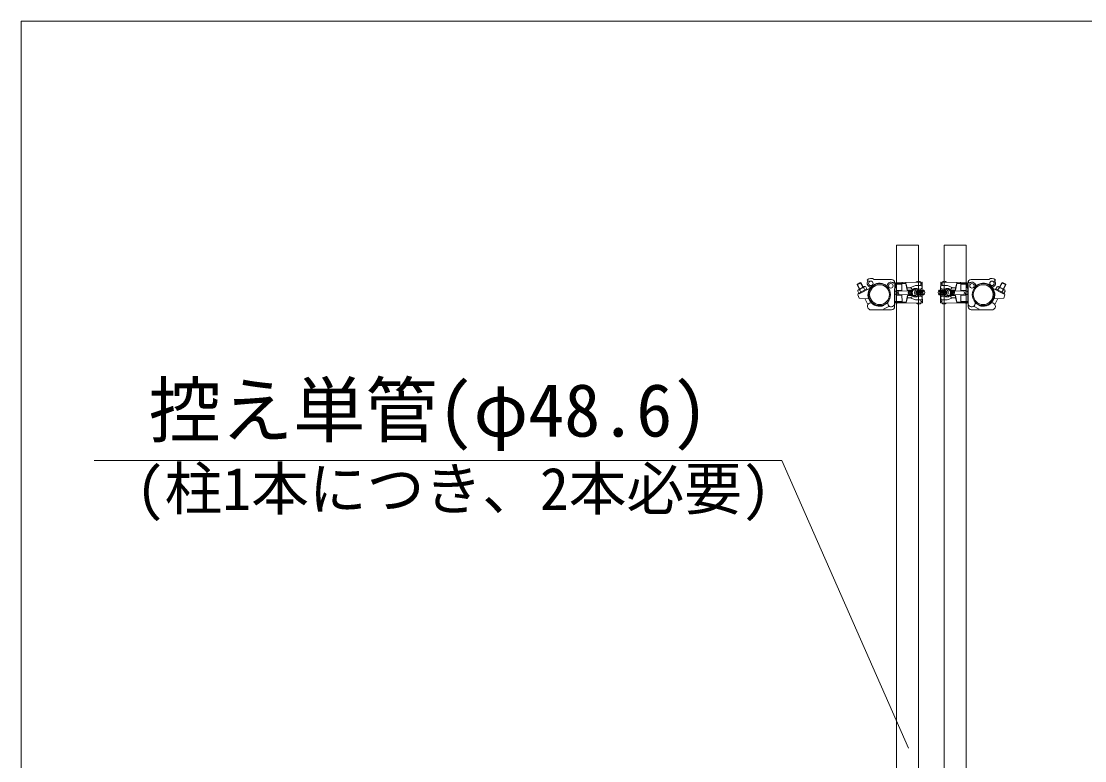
# Model space of a CAD drawing. Units: millimetres, scale not verified. Extents: x -9305 to 9305, y -6415 to 6415.
# Drawn here: x -9305 to -6947, y 4777 to 6415 of the extents above; entities that cross this region are included whole.
import ezdxf
from ezdxf.enums import TextEntityAlignment as Align

# ---------------------------------------------------------------- set-up
doc = ezdxf.new("R2010")
doc.units = ezdxf.units.MM
doc.header["$LTSCALE"] = 40
for name, color, linetype, lineweight in [('0-0_0', 7, 'Continuous', 9), ('0-6_CLG-63', 7, 'Continuous', 9), ('0-A_TEXT', 7, 'Continuous', 9), ('0-D_図面枠', 7, 'Continuous', 9)]:
    doc.layers.add(name, color=color, linetype=linetype, lineweight=lineweight)
doc.styles.add('ＭＳ ゴシック', font='')
doc.styles.get('ＭＳ ゴシック').set_extended_font_data('MS Gothic')

msp = doc.modelspace()

# ---------------------------------------------------------------- linework, layer by layer
at = {"layer": '0-0_0'}
msp.add_line((-9304.61, 6414.98), (-9304.61, -6414.98), dxfattribs=at)
at = {"layer": '0-6_CLG-63'}
for p, q in [((-7443.27, 5835.73), (-7452.09, 5831.02)), ((-7451.91, 5832.81), (-7452.09, 5831.02)), ((-7452.09, 5831.02), (-7446.93, 5821.38)), ((-7444.86, 5836.58), (-7451.91, 5832.81)), ((-7451.91, 5832.81), (-7446.05, 5821.85)), ((-7435.91, 5827.28), (-7449.14, 5820.2)), ((-7423.04, 5823.96), (-7447.1, 5811.09)), ((-7444.86, 5836.58), (-7439, 5825.62)), ((-7444.86, 5836.58), (-7443.27, 5835.73)), ((-7443.27, 5835.73), (-7438.12, 5826.1)), ((-7437.17, 5824.32), (-7434.82, 5819.92)), ((-7432.76, 5826.69), (-7429.46, 5820.52)), ((-7429.4, 5842.15), (-7427.27, 5840.04)), ((-7414.4, 5842.71), (-7375.32, 5842.8)), ((-7369.38, 5836.75), (-7371.5, 5834.62)), ((-7368.47, 5831.17), (-7368.03, 5795.17)), ((-7368.38, 5832.17), (-7352.78, 5832.36)), ((-7368.3, 5835.82), (-7368.2, 5790.52)), ((-7363.96, 5833.73), (-7343.8, 5833.97)), ((-7363.53, 5836.23), (-7307.83, 5836.91)), ((-7354.86, 5834.32), (-7353.03, 5832.61)), ((-7352.78, 5832.36), (-7352.61, 5818.36)), ((-7351.83, 5836.37), (-7351.8, 5833.87)), ((-7343.83, 5836.47), (-7343.8, 5833.97)), ((-7343.8, 5833.97), (-7340.68, 5824.51)), ((-7343.8, 5833.97), (-7340.62, 5819.51)), ((-7340.68, 5824.51), (-7334.69, 5824.58)), ((-7340.68, 5824.51), (-7340.62, 5819.51)), ((-7334.69, 5824.58), (-7322.75, 5829.72)), ((-7325.66, 5822.69), (-7319.66, 5822.76)), ((-7322.75, 5829.72), (-7311.75, 5829.86)), ((-7310.84, 5836.88), (-7310.75, 5829.87)), ((-7310.8, 5833.87), (-7307.8, 5833.91)), ((-7310.79, 5832.87), (-7307.78, 5832.91)), ((-7307.83, 5836.91), (-7307.62, 5818.91)), ((-7266.66, 5836.91), (-7266.88, 5818.91)), ((-7263.7, 5832.87), (-7266.71, 5832.91)), ((-7263.69, 5833.87), (-7266.7, 5833.91)), ((-7210.96, 5836.23), (-7266.66, 5836.91)), ((-7263.66, 5836.88), (-7263.74, 5829.87)), ((-7251.75, 5829.72), (-7262.75, 5829.86)), ((-7248.83, 5822.69), (-7254.83, 5822.76)), ((-7239.81, 5824.58), (-7251.75, 5829.72)), ((-7233.81, 5824.51), (-7239.81, 5824.58)), ((-7230.7, 5833.97), (-7233.87, 5819.51)), ((-7233.81, 5824.51), (-7233.87, 5819.51)), ((-7230.7, 5833.97), (-7233.81, 5824.51)), ((-7230.66, 5836.47), (-7230.7, 5833.97)), ((-7210.53, 5833.73), (-7230.7, 5833.97)), ((-7222.66, 5836.37), (-7222.7, 5833.87)), ((-7221.71, 5832.36), (-7221.88, 5818.36)), ((-7206.12, 5832.17), (-7221.71, 5832.36)), ((-7219.64, 5834.32), (-7221.47, 5832.61)), ((-7206.03, 5831.17), (-7206.46, 5795.17)), ((-7206.19, 5835.82), (-7206.3, 5790.52)), ((-7205.12, 5836.75), (-7203, 5834.62)), ((-7160.09, 5842.71), (-7199.17, 5842.8)), ((-7151.46, 5823.96), (-7127.4, 5811.09)), ((-7145.1, 5842.15), (-7147.22, 5840.04)), ((-7141.73, 5826.69), (-7145.03, 5820.52)), ((-7137.33, 5824.32), (-7139.68, 5819.92)), ((-7138.58, 5827.28), (-7125.36, 5820.2)), ((-7131.23, 5835.73), (-7136.38, 5826.1)), ((-7129.64, 5836.58), (-7135.5, 5825.62)), ((-7129.64, 5836.58), (-7131.23, 5835.73)), ((-7131.23, 5835.73), (-7122.41, 5831.02)), ((-7129.64, 5836.58), (-7122.58, 5832.81)), ((-7122.58, 5832.81), (-7128.44, 5821.85)), ((-7122.41, 5831.02), (-7127.56, 5821.38)), ((-7122.58, 5832.81), (-7122.41, 5831.02)), ((-7450.4, 5817.26), (-7447.1, 5811.09)), ((-7450.09, 5808.78), (-7447.52, 5801.78)), ((-7430.4, 5822.28), (-7447.97, 5812.89)), ((-7447.52, 5801.78), (-7426.25, 5799.83)), ((-7445.99, 5819.62), (-7443.63, 5815.21)), ((-7434.69, 5800.61), (-7427.82, 5787.77)), ((-7424.66, 5800.43), (-7426.25, 5799.83)), ((-7425.38, 5800.16), (-7420.77, 5791.54)), ((-7368.82, 5821.75), (-7368.73, 5782.67)), ((-7364.31, 5818.12), (-7364.19, 5808.32)), ((-7363.31, 5818.23), (-7352.61, 5818.36)), ((-7363.31, 5818.23), (-7363.19, 5808.23)), ((-7363.19, 5808.23), (-7352.49, 5808.36)), ((-7359.1, 5817.28), (-7337.4, 5817.55)), ((-7359, 5809.28), (-7337.3, 5809.55)), ((-7355.11, 5818.33), (-7355.1, 5817.33)), ((-7355, 5809.33), (-7354.99, 5808.33)), ((-7352.49, 5808.36), (-7352.32, 5794.36)), ((-7343.3, 5792.97), (-7340.48, 5807.51)), ((-7343.3, 5792.97), (-7340.42, 5802.51)), ((-7340.62, 5819.51), (-7328.76, 5819.65)), ((-7340.48, 5807.51), (-7328.62, 5807.65)), ((-7340.48, 5807.51), (-7340.42, 5802.51)), ((-7340.42, 5802.51), (-7334.42, 5802.58)), ((-7337.4, 5817.55), (-7329.82, 5817.64)), ((-7337.3, 5809.55), (-7329.72, 5809.64)), ((-7336.61, 5818.56), (-7329.36, 5818.64)), ((-7336.49, 5808.56), (-7329.24, 5808.64)), ((-7334.42, 5802.58), (-7322.36, 5797.73)), ((-7327.76, 5819.66), (-7322.76, 5819.72)), ((-7327.62, 5807.66), (-7322.62, 5807.72)), ((-7325.44, 5804.69), (-7319.44, 5804.76)), ((-7319.95, 5817.76), (-7305.66, 5817.93)), ((-7319.85, 5809.76), (-7305.56, 5809.93)), ((-7318.62, 5818.78), (-7304.62, 5818.94)), ((-7318.49, 5808.78), (-7304.5, 5808.94)), ((-7318.3, 5821.78), (-7311.65, 5821.86)), ((-7318.1, 5805.78), (-7311.46, 5805.86)), ((-7310.66, 5821.87), (-7310.62, 5818.87)), ((-7310.5, 5808.87), (-7310.46, 5805.74)), ((-7307.5, 5808.91), (-7307.28, 5790.91)), ((-7256, 5808.78), (-7270, 5808.94)), ((-7255.88, 5818.78), (-7269.88, 5818.94)), ((-7254.64, 5809.76), (-7268.94, 5809.93)), ((-7254.54, 5817.76), (-7268.84, 5817.93)), ((-7267, 5808.91), (-7267.22, 5790.91)), ((-7264, 5808.87), (-7264.03, 5805.74)), ((-7263.84, 5821.87), (-7263.88, 5818.87)), ((-7256.39, 5805.78), (-7263.04, 5805.86)), ((-7256.2, 5821.78), (-7262.84, 5821.86)), ((-7249.05, 5804.69), (-7255.05, 5804.76)), ((-7240.08, 5802.58), (-7252.14, 5797.73)), ((-7246.88, 5807.66), (-7251.88, 5807.72)), ((-7246.73, 5819.66), (-7251.73, 5819.72)), ((-7234.02, 5807.51), (-7245.88, 5807.65)), ((-7233.87, 5819.51), (-7245.73, 5819.65)), ((-7238, 5808.56), (-7245.26, 5808.64)), ((-7237.88, 5818.56), (-7245.14, 5818.64)), ((-7237.2, 5809.55), (-7244.77, 5809.64)), ((-7237.1, 5817.55), (-7244.68, 5817.64)), ((-7234.08, 5802.51), (-7240.08, 5802.58)), ((-7215.49, 5809.28), (-7237.2, 5809.55)), ((-7215.4, 5817.28), (-7237.1, 5817.55)), ((-7234.02, 5807.51), (-7234.08, 5802.51)), ((-7231.19, 5792.97), (-7234.08, 5802.51)), ((-7231.19, 5792.97), (-7234.02, 5807.51)), ((-7222, 5808.36), (-7222.17, 5794.36)), ((-7211.3, 5808.23), (-7222, 5808.36)), ((-7211.18, 5818.23), (-7221.88, 5818.36)), ((-7219.49, 5809.33), (-7219.5, 5808.33)), ((-7219.38, 5818.33), (-7219.4, 5817.33)), ((-7211.18, 5818.23), (-7211.3, 5808.23)), ((-7210.18, 5818.12), (-7210.3, 5808.32)), ((-7205.68, 5821.75), (-7205.77, 5782.67)), ((-7149.12, 5800.16), (-7153.72, 5791.54)), ((-7149.84, 5800.43), (-7148.25, 5799.83)), ((-7126.97, 5801.78), (-7148.25, 5799.83)), ((-7139.8, 5800.61), (-7146.67, 5787.77)), ((-7144.09, 5822.28), (-7126.52, 5812.89)), ((-7128.5, 5819.62), (-7130.86, 5815.21)), ((-7124.1, 5817.26), (-7127.4, 5811.09)), ((-7124.4, 5808.78), (-7126.97, 5801.78)), ((-7375.71, 5775.66), (-7421.01, 5775.54)), ((-7393.26, 5776.84), (-7380.42, 5783.71)), ((-7392.81, 5786.16), (-7384.19, 5790.76)), ((-7367.66, 5794.18), (-7352.32, 5794.36)), ((-7363.92, 5792.72), (-7343.3, 5792.97)), ((-7362.97, 5790.24), (-7307.28, 5790.91)), ((-7351.3, 5792.88), (-7351.27, 5790.38)), ((-7343.3, 5792.97), (-7343.27, 5790.47)), ((-7322.36, 5797.73), (-7311.36, 5797.86)), ((-7310.36, 5798), (-7310.28, 5790.87)), ((-7310.32, 5794.87), (-7307.32, 5794.91)), ((-7310.31, 5793.87), (-7307.31, 5793.91)), ((-7211.52, 5790.24), (-7267.22, 5790.91)), ((-7264.18, 5793.87), (-7267.18, 5793.91)), ((-7264.17, 5794.87), (-7267.17, 5794.91)), ((-7264.13, 5798), (-7264.22, 5790.87)), ((-7252.14, 5797.73), (-7263.14, 5797.86)), ((-7231.19, 5792.97), (-7231.22, 5790.47)), ((-7210.57, 5792.72), (-7231.19, 5792.97)), ((-7223.19, 5792.88), (-7223.22, 5790.38)), ((-7206.83, 5794.18), (-7222.17, 5794.36)), ((-7198.78, 5775.66), (-7153.48, 5775.54)), ((-7181.24, 5776.84), (-7194.08, 5783.71)), ((-7181.68, 5786.16), (-7190.3, 5790.76))]:
    msp.add_line(p, q, dxfattribs=at)
for points in [[(-7315.69, 3719.06), (-7315.69, 5919.06), (-7364.29, 5919.06), (-7364.29, 3719.06)], [(-7258.8, 3719.06), (-7258.8, 5919.06), (-7210.2, 5919.06), (-7210.2, 3719.06)]]:
    msp.add_lwpolyline(points, close=True, dxfattribs=at)
for centre, radius in [((-7421.6, 5834.4), 5), ((-7402.09, 5809.44), 24.3), ((-7402.09, 5809.44), 24.3), ((-7402.09, 5809.44), 22), ((-7402.09, 5809.44), 22), ((-7377.14, 5828.95), 5), ((-7197.36, 5828.95), 5), ((-7172.4, 5809.44), 24.3), ((-7172.4, 5809.44), 24.3), ((-7172.4, 5809.44), 22), ((-7172.4, 5809.44), 22), ((-7152.89, 5834.4), 5)]:
    msp.add_circle(centre, radius, dxfattribs=at)
for centre, radius, start, end in [((-7439.12, 5817.36), 7.23, 74.343, 161.792), ((-7434.7, 5825.02), 2.56, 40.817, 195.459), ((-7421.6, 5834.4), 8, 135.138, 288.212), ((-7421.6, 5834.4), 11, 49.124, 135.138), ((-7402.09, 5808.89), 25.8, 48.851, 200.554), ((-7401.54, 5809.44), 25.8, 138.851, 290.554), ((-7377.14, 5828.95), 8, 45.138, 198.212), ((-7375.3, 5835.8), 7, 0.138, 90.138), ((-7377.14, 5828.95), 11, 319.124, 45.138), ((-7363.47, 5831.23), 5, 90.694, 180.694), ((-7363.98, 5831.72), 2, 90.694, 163.295), ((-7334.62, 5819.58), 5, 0.694, 90.694), ((-7319.95, 5813.76), 10.6, 122.585, 238.803), ((-7318.95, 5813.77), 10.6, 122.585, 238.803), ((-7313.96, 5813.83), 10.6, 122.585, 238.803), ((-7315.79, 5833.06), 6.25, 37.564, 143.824), ((-7325.15, 5813.7), 10.6, 28.839, 58.803), ((-7311.7, 5825.86), 4, 270.694, 90.694), ((-7262.8, 5825.86), 4, 89.306, 269.306), ((-7258.71, 5833.06), 6.25, 36.176, 142.436), ((-7249.34, 5813.7), 10.6, 121.197, 151.161), ((-7260.54, 5813.83), 10.6, 301.197, 57.415), ((-7255.54, 5813.77), 10.6, 301.197, 57.415), ((-7254.54, 5813.76), 10.6, 301.197, 57.415), ((-7239.87, 5819.58), 5, 89.306, 179.306), ((-7211.03, 5831.23), 5, 359.306, 89.306), ((-7210.52, 5831.72), 2, 16.705, 89.306), ((-7197.36, 5828.95), 11, 134.862, 220.876), ((-7199.19, 5835.8), 7, 89.862, 179.862), ((-7197.36, 5828.95), 8, 341.788, 134.862), ((-7172.4, 5808.89), 25.8, 339.446, 131.149), ((-7172.95, 5809.44), 25.8, 249.446, 41.149), ((-7152.89, 5834.4), 11, 44.862, 130.876), ((-7152.89, 5834.4), 8, 251.788, 44.862), ((-7139.79, 5825.02), 2.56, 344.541, 139.183), ((-7135.38, 5817.36), 7.23, 18.208, 105.657), ((-7447.93, 5817.94), 2.56, 40.819, 195.457), ((-7445.09, 5808.79), 5, 126.034, 180.138), ((-7363.25, 5813.23), 5, 90.694, 270.694), ((-7354.47, 5813.34), 6.08, 139.582, 221.806), ((-7331.3, 5813.62), 7.25, 137.091, 224.297), ((-7330.8, 5813.63), 6.25, 127.564, 233.824), ((-7328.8, 5813.65), 6.25, 127.564, 233.824), ((-7334.48, 5807.58), 5, 270.694, 0.694), ((-7326.8, 5813.68), 6.25, 127.564, 233.824), ((-7324.8, 5813.7), 6.25, 145.882, 215.506), ((-7315.89, 5813.81), 5.67, 118.767, 242.621), ((-7314.8, 5813.82), 6.25, 127.564, 233.824), ((-7325.15, 5813.7), 10.6, 302.585, 332.55), ((-7312.8, 5813.84), 6.25, 127.564, 233.824), ((-7310.8, 5813.87), 6.25, 127.564, 233.824), ((-7308.8, 5813.89), 6.25, 127.564, 233.824), ((-7306.8, 5813.92), 6.25, 127.564, 233.824), ((-7311.41, 5801.86), 4, 270.694, 90.694), ((-7304.8, 5813.94), 6.25, 127.564, 233.824), ((-7302.8, 5813.96), 6.25, 127.564, 233.824), ((-7300.8, 5813.99), 6.25, 127.564, 233.824), ((-7299.8, 5814), 6.25, 133.537, 227.85), ((-7308.3, 5813.9), 6.25, 307.564, 53.824), ((-7266.19, 5813.9), 6.25, 126.176, 232.436), ((-7274.69, 5814), 6.25, 312.15, 46.463), ((-7273.69, 5813.99), 6.25, 306.176, 52.436), ((-7271.69, 5813.96), 6.25, 306.176, 52.436), ((-7263.08, 5801.86), 4, 89.306, 269.306), ((-7269.69, 5813.94), 6.25, 306.176, 52.436), ((-7267.69, 5813.92), 6.25, 306.176, 52.436), ((-7265.69, 5813.89), 6.25, 306.176, 52.436), ((-7263.69, 5813.87), 6.25, 306.176, 52.436), ((-7249.34, 5813.7), 10.6, 207.45, 237.415), ((-7261.69, 5813.84), 6.25, 306.176, 52.436), ((-7258.61, 5813.81), 5.67, 297.379, 61.233), ((-7259.69, 5813.82), 6.25, 306.176, 52.436), ((-7240.02, 5807.58), 5, 179.306, 269.306), ((-7249.69, 5813.7), 6.25, 324.494, 34.118), ((-7247.69, 5813.68), 6.25, 306.176, 52.436), ((-7245.69, 5813.65), 6.25, 306.176, 52.436), ((-7243.69, 5813.63), 6.25, 306.176, 52.436), ((-7243.19, 5813.62), 7.25, 315.703, 42.909), ((-7220.03, 5813.34), 6.08, 318.194, 40.418), ((-7211.24, 5813.23), 5, 269.306, 89.306), ((-7126.56, 5817.94), 2.56, 344.543, 139.181), ((-7129.4, 5808.79), 5, 359.862, 53.966), ((-7421.03, 5783.54), 8, 66.598, 270.138), ((-7376.2, 5790.5), 8, 156.598, 0.138), ((-7375.73, 5782.66), 7, 270.138, 0.138), ((-7363.03, 5795.24), 5, 180.694, 270.694), ((-7363.53, 5794.73), 2, 194.564, 270.694), ((-7315.32, 5794.56), 6.25, 217.564, 323.825), ((-7259.18, 5794.56), 6.25, 216.175, 322.436), ((-7211.46, 5795.24), 5, 269.306, 359.306), ((-7210.97, 5794.73), 2, 269.306, 345.436), ((-7198.3, 5790.5), 8, 179.862, 23.402), ((-7198.77, 5782.66), 7, 179.862, 269.862), ((-7153.46, 5783.54), 8, 269.862, 113.402)]:
    msp.add_arc(centre, radius, start, end, dxfattribs=at)
at = {"layer": '0-A_TEXT'}
for p in [(-9143.32, 5441.58), (-7337.9, 4804.94)]:
    msp.add_line(p, (-7618.77, 5441.58), dxfattribs=at)
at = {"layer": '0-D_図面枠'}
msp.add_lwpolyline([(-9304.61, -6414.98), (9304.61, -6414.98), (9304.61, 6414.98), (-9304.61, 6414.98)], dxfattribs=at)

# ---------------------------------------------------------------- texts
at = {"layer": '0-A_TEXT', "style": 'ＭＳ ゴシック'}
for s, height, p in [('控え単管(φ48.6)', 117.3, (-9021.93, 5459.73)), ('(柱1本につき、2本必要)', 93.84, (-9050.62, 5304.26))]:
    msp.add_text(s, height=height, dxfattribs=at).set_placement(p, align=Align.BOTTOM_LEFT)

doc.saveas('drawing.dxf')
